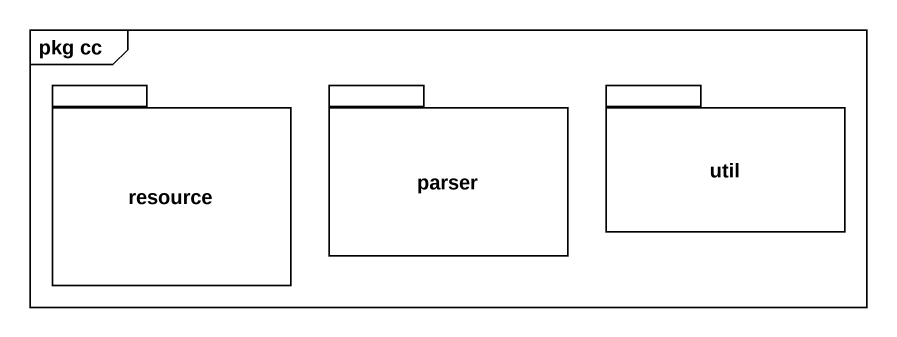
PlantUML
@startuml
mainframe pkg cc
package resource {
}
package parser {
}
package util {
}
@enduml
